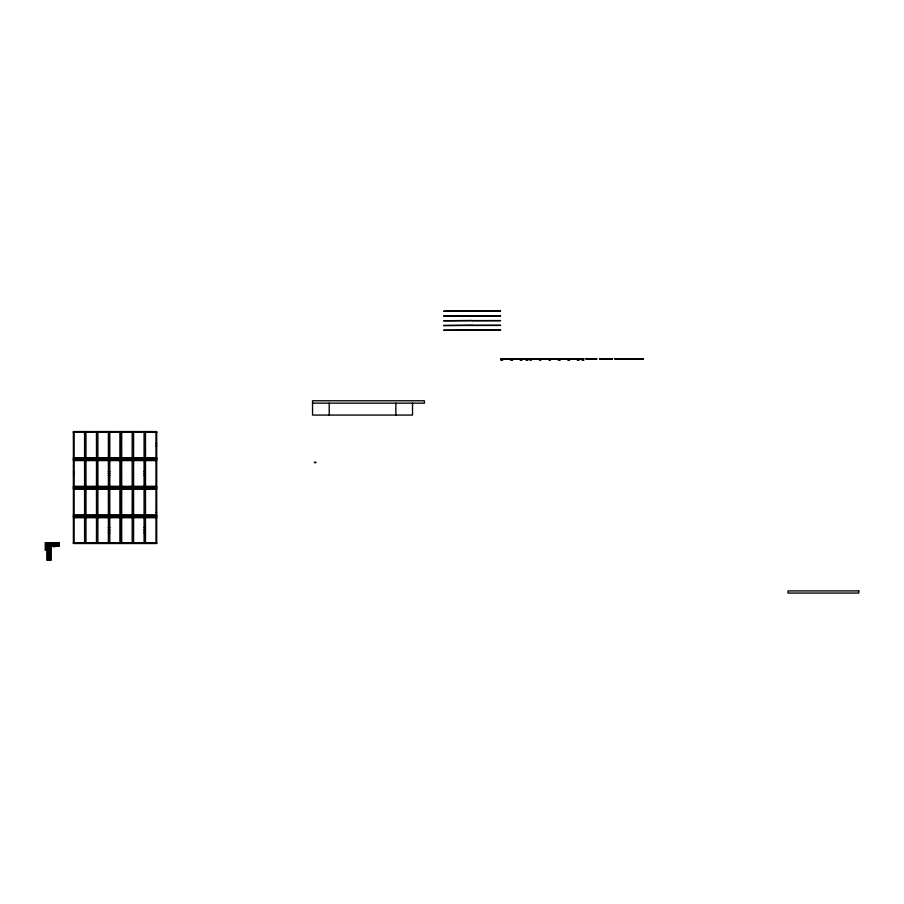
<?xml version="1.0" encoding="UTF-8"?>
<svg xmlns="http://www.w3.org/2000/svg" width="904" height="904" viewBox="0 0 904 904"><rect width="100%" height="100%" fill="white"/><g stroke="black" fill="none" stroke-linecap="round" stroke-linejoin="round"><path stroke-width="1.36" d="M569.622 359.193L584.007 358.843L500.692 358.843L512.602 359.125M509.732 359.125L511.167 358.843M541.157 359.125L512.478 359.193M569.723 359.125L541.044 359.193M530.806 359.43L529.62 359.792L531.518 359.792L531.518 358.843M540.321 359.43L539.134 359.792L541.044 359.792L541.044 358.843M549.847 359.43L548.66 359.792L550.559 359.792L550.559 358.843M501.889 359.668L500.692 360.029L502.601 360.029L502.601 358.843M511.766 359.668L510.579 360.029L512.478 360.029L512.478 358.843M521.292 359.668L520.094 360.029L522.003 360.029L522.003 358.843M526.795 359.668L527.981 360.029L526.072 360.029L526.072 358.843M559.384 359.668L558.197 360.029L560.096 360.029L560.096 358.843M568.91 359.668L567.712 360.029L569.622 360.029L569.622 358.843M578.424 359.668L577.238 360.029L579.148 360.029L579.148 358.843M582.809 359.668L584.007 360.029L582.097 360.029L582.097 358.843M312.547 403.161L424.428 403.161L424.428 400.777L312.547 400.777L312.547 415.06L412.518 415.06L412.518 403.161M73.382 432.033L156.697 432.033M73.382 432.27L156.697 432.27M155.974 443.457L156.697 443.457M155.974 445.841L156.697 445.841M73.382 457.74L156.697 457.74M73.382 459.164L156.697 459.164M73.382 459.876L156.697 459.853M73.382 460.599L156.697 460.599M314.456 462.023L314.456 462.667L315.88 462.667L315.88 462.023M144.075 471.425L145.51 471.425M108.378 471.481L109.802 471.481M73.382 472.024L74.094 472.024M108.378 473.447L109.802 473.447M144.075 473.447L145.51 473.447M73.382 474.397L74.094 474.397M108.378 475.414L109.802 475.414M144.075 475.47L145.51 475.47M73.382 486.307L156.697 486.307M73.382 487.041L156.697 487.019M73.382 487.731L156.697 487.731M73.382 488.442L156.697 488.442M73.382 489.166L156.697 489.166M155.974 512.489L156.697 512.489M73.382 514.862L156.697 514.862M73.382 515.574L156.697 515.574M73.382 516.297L156.697 516.297M73.382 517.009L156.697 517.009M73.382 517.721L156.697 517.721M108.378 527.54L109.802 527.54M144.075 527.54L145.51 527.54M108.378 530.219L109.802 530.219M144.075 530.219L145.51 530.219M108.378 532.897L109.802 532.897M144.075 532.897L145.51 532.897M53.46 542.716L54.884 542.716M55.483 542.716L56.907 542.716L56.884 546.287L55.483 546.287L55.483 542.716L55.506 546.287M58.963 542.716L57.528 542.716L57.551 546.287L58.963 546.287L58.941 542.716L58.839 546.287M73.382 542.716L156.697 542.716M73.382 543.406L156.697 543.406L156.697 431.558L73.382 431.558L73.382 543.428L156.697 543.428M53.46 546.637L54.884 546.637L54.861 542.716M45.2 549.869L46.624 549.869L46.601 542.728L45.2 542.728L45.324 549.869M472.137 311.089L500.692 311.089L443.57 311.236L472.137 310.953M472.137 315.846L500.692 315.846L443.57 315.993L472.137 315.711M472.137 320.615L500.692 320.615L443.57 320.75L472.137 320.468M472.137 325.372L500.692 325.372L443.57 325.519L472.137 325.225M472.137 330.129L500.692 330.129L443.57 330.276L472.137 329.994M582.809 358.843L582.809 360.029M582.458 358.843L582.458 360.029M578.786 358.843L578.786 360.029M578.424 358.843L578.424 360.029M569.26 358.843L569.26 360.029M568.91 358.843L568.91 360.029M559.745 358.843L559.745 360.029M559.384 358.843L559.384 360.029M550.208 358.843L550.208 359.792M549.847 358.843L549.847 359.792M540.682 358.843L540.682 359.792M540.321 358.843L540.321 359.792M531.168 358.843L531.168 359.792M530.806 358.843L530.806 359.792M526.795 358.843L526.795 360.029M526.433 358.843L526.433 360.029M521.642 358.843L521.642 360.029M521.292 358.843L521.292 360.029M512.127 358.843L512.127 360.029M511.766 358.843L511.766 360.029M502.24 358.843L502.24 360.029M501.889 358.843L501.889 360.029M395.862 403.161L395.862 415.06M329.214 403.161L329.214 415.06M155.974 431.558L155.974 543.428M145.476 431.558L145.51 458.452M145.51 459.876L145.51 487.019M145.476 488.442L145.51 515.574M145.476 517.009L145.476 543.428M144.787 459.164L144.787 487.731M144.075 431.558L144.098 458.452M144.098 459.876L144.075 487.019M144.075 488.442L144.098 515.574M144.075 517.009L144.098 543.428M142.414 458.452L142.414 459.876M142.414 487.019L142.414 488.442M142.414 515.574L142.414 517.009M140.03 458.452L140.03 459.876M140.03 487.019L140.03 488.442M140.03 515.574L140.03 517.009M137.645 458.452L137.645 459.876M137.645 487.019L137.645 488.442M137.645 515.574L137.645 517.009M133.6 431.581L133.577 458.475M133.6 459.876L133.577 487.019M133.577 488.442L133.6 515.574M133.6 517.009L133.577 543.428M132.888 487.731L132.888 516.297M132.199 431.581L132.176 458.475M132.176 459.876L132.199 487.019M132.199 488.442L132.176 515.574M132.199 517.009L132.176 543.428M121.678 431.558L121.701 458.452M121.678 459.876L121.701 487.019M121.701 488.442L121.678 515.574M121.701 517.009L121.678 543.428M120.989 516.297L120.989 543.428M120.3 431.558L120.3 458.452M120.3 459.876L120.3 487.019M120.3 488.442L120.3 515.574M120.3 517.009L120.3 543.428M120.277 431.558L120.277 458.452M120.277 459.876L120.277 487.019M120.277 488.442L120.277 515.574M120.277 517.009L120.277 543.428M118.605 542.716L118.605 543.428M116.232 542.716L116.232 543.428M109.802 431.558L109.779 458.452M109.802 459.876L109.779 487.019M109.779 488.442L109.802 515.574M109.779 517.009L109.802 543.428M109.09 431.558L109.09 459.164M108.401 431.558L108.378 458.452M108.401 459.876L108.401 487.019M108.378 488.442L108.401 515.574M108.401 517.009L108.378 543.428M101.949 431.558L101.949 432.27M99.564 431.558L99.564 432.27M97.881 431.558L97.903 458.452M97.881 459.876L97.903 487.019M97.903 488.442L97.881 515.574M97.881 517.009L97.903 543.428M97.191 459.164L97.191 487.731M96.468 431.558L96.491 458.452M96.491 459.876L96.468 487.019M96.468 488.442L96.491 515.574M96.491 517.009L96.468 543.428M85.97 431.558L85.993 458.452M85.97 459.876L85.993 487.019M85.993 488.442L85.97 515.574M85.993 517.009L85.97 543.428M85.281 487.731L85.281 516.297M84.592 431.558L84.569 458.452M84.569 459.876L84.592 487.019M84.569 488.442L84.592 515.574M84.569 517.009L84.592 543.428M74.094 431.558L74.094 543.428M57.653 542.716L57.653 546.287M56.794 542.716L56.794 546.287M53.483 542.716L53.573 546.637M50.737 542.728L50.737 560.333M49.539 542.728L49.539 560.333M48.488 542.728L48.488 560.333M47.29 549.496L47.29 560.333M596.798 358.978L585.848 358.843L596.798 358.978M612.381 358.978L599.533 359.125L612.381 358.978M643.309 358.978L614.743 358.843L643.309 358.978M156.697 458.452L73.382 458.452L156.697 458.475M48.601 542.728L47.177 542.728L47.2 560.333L48.601 560.333L48.579 542.728M50.85 542.728L49.426 542.728L49.449 560.333L50.85 560.333L50.827 542.728M52.782 542.716L51.358 542.716L51.381 546.287L52.782 546.287L52.76 542.716M858.8 590.911L787.994 590.911L787.994 593.047L858.8 593.047L858.8 590.911"/></g></svg>
